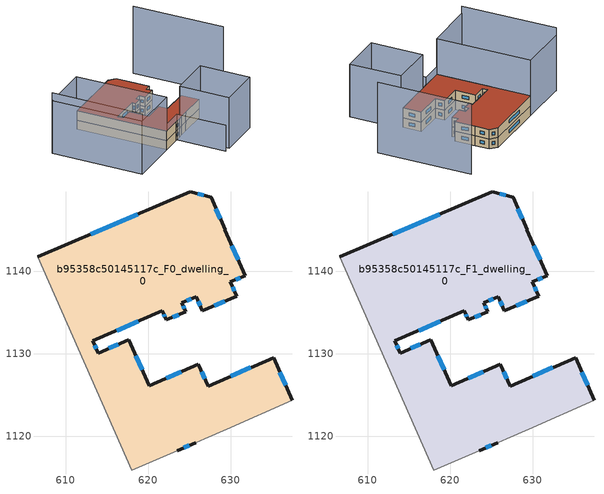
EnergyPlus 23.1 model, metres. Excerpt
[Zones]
b95358c50145117c_F0_dwelling_0
 floor ground (EU_floor_Construction): 629.32,1145.03 629.26,1145 631.75,1139.47 629.97,1138.7 630.71,1136.97 626.57,1135.2 625.83,1136.93 624.07,1136.18 624.53,1135.1 622.18,1134.09 621.72,1135.18 613.26,1131.55 613.92,1130.07 617.64,1131.71 620.1,1126.09 626.08,1128.73 627.25,1126.07 635.2,1129.52 637.43,1124.38 629.53,1120.87 626.86,1119.71 625.74,1119.22 623.52,1118.26 618,1115.86 606.64,1141.74 625.11,1149.64 627.62,1148.94 z0
 wall outside (EU_wall_Construction): 623.52,1118.26 625.74,1119.22 / 637.43,1124.38 635.2,1129.52 627.25,1126.07 626.08,1128.73 620.1,1126.09 617.64,1131.71 613.92,1130.07 613.26,1131.55 621.72,1135.18 622.18,1134.09 624.53,1135.1 624.07,1136.18 625.83,1136.93 626.57,1135.2 630.71,1136.97 629.97,1138.7 631.75,1139.47 629.26,1145 629.32,1145.03 627.62,1148.94 625.11,1149.64 606.64,1141.74 z0:3
 wall adiabatic (EU_wall_Construction): 625.74,1119.22 626.86,1119.71 629.53,1120.87 637.43,1124.38 / 606.64,1141.74 618,1115.86 623.52,1118.26 z0:3
 window (EU_Window_Construction): 624.29,1118.59 624.97,1118.89 / 618.72,1146.91 613.03,1144.47 / 626.75,1149.18 625.98,1149.4 / 628.73,1146.38 628.21,1147.59 / 630.89,1141.38 630.12,1143.09 / 630.58,1138.97 631.13,1139.2 / 630.45,1137.57 630.22,1138.1 / 628,1135.82 629.28,1136.36 / 626.08,1136.33 626.31,1135.8 / 624.68,1136.44 625.22,1136.67 / 624.37,1135.47 624.23,1135.81 / 622.99,1134.44 623.72,1134.75 / 621.88,1134.8 622.02,1134.46 / 616.19,1132.81 618.79,1133.92 / 613.69,1130.59 613.49,1131.04 / 616.35,1131.14 615.21,1130.64 / 619.25,1128.04 618.49,1129.77 / 624.01,1127.81 622.17,1127 / 626.84,1126.99 626.49,1127.81 / 632.45,1128.33 630,1127.26 / 636.65,1126.16 635.97,1127.74 z1.04:1.96
b95358c50145117c_F1_dwelling_0
 floor to b95358c50145117c_F0_dwelling_0 (EU_floor_Construction): 629.32,1145.03 629.26,1145 631.75,1139.47 629.97,1138.7 630.71,1136.97 626.57,1135.2 625.83,1136.93 624.07,1136.18 624.53,1135.1 622.18,1134.09 621.72,1135.18 613.26,1131.55 613.92,1130.07 617.64,1131.71 620.1,1126.09 626.08,1128.73 627.25,1126.07 635.2,1129.52 637.42,1124.38 629.53,1120.87 626.86,1119.71 625.74,1119.22 623.52,1118.26 618,1115.86 606.64,1141.74 625.11,1149.64 627.62,1148.94 z3
 wall outside (EU_wall_Construction): 623.52,1118.26 625.74,1119.22 / 637.43,1124.38 635.2,1129.52 627.25,1126.07 626.08,1128.73 620.1,1126.09 617.64,1131.71 613.92,1130.07 613.26,1131.55 621.72,1135.18 622.18,1134.09 624.53,1135.1 624.07,1136.18 625.83,1136.93 626.57,1135.2 630.71,1136.97 629.97,1138.7 631.75,1139.47 629.26,1145 629.32,1145.03 627.62,1148.94 625.11,1149.64 606.64,1141.74 z3:6
 wall adiabatic (EU_wall_Construction): 625.74,1119.22 626.86,1119.71 629.53,1120.87 637.43,1124.38 / 606.64,1141.74 618,1115.86 623.52,1118.26 z3:6
 window (EU_Window_Construction): 624.29,1118.59 624.97,1118.89 / 618.72,1146.91 613.03,1144.47 / 626.75,1149.18 625.98,1149.4 / 628.73,1146.38 628.21,1147.59 / 630.89,1141.38 630.12,1143.09 / 630.58,1138.97 631.13,1139.2 / 630.45,1137.57 630.22,1138.1 / 628,1135.82 629.28,1136.36 / 626.08,1136.33 626.31,1135.8 / 624.68,1136.44 625.22,1136.67 / 624.37,1135.47 624.23,1135.81 / 622.99,1134.44 623.72,1134.75 / 621.88,1134.8 622.02,1134.46 / 616.19,1132.81 618.79,1133.92 / 613.69,1130.59 613.49,1131.04 / 616.35,1131.14 615.21,1130.64 / 619.25,1128.04 618.49,1129.77 / 624.01,1127.81 622.17,1127 / 626.84,1126.99 626.49,1127.81 / 632.45,1128.33 630,1127.26 / 636.65,1126.16 635.97,1127.74 z4.04:4.96
 roof outside (EU_roof_Construction): 637.43,1124.38 635.2,1129.52 627.25,1126.07 626.08,1128.73 620.1,1126.09 617.64,1131.71 613.92,1130.07 613.26,1131.55 621.72,1135.18 622.18,1134.09 624.53,1135.1 624.07,1136.18 625.83,1136.93 626.57,1135.2 630.71,1136.97 629.97,1138.7 631.75,1139.47 629.26,1145 629.32,1145.03 627.62,1148.94 625.11,1149.64 606.64,1141.74 618,1115.86 623.52,1118.26 625.74,1119.22 626.86,1119.71 629.53,1120.87 z6
shading: 610.63,1112.66 624.1,1118.54 / 624.1,1118.54 630.29,1104.36 z0:8.3; 638.2,1124.72 644.45,1110.5 / 644.45,1110.5 632.17,1105.11 / 632.17,1105.11 625.93,1119.34 / 625.93,1119.34 638.2,1124.72 z0:16.3; 592.23,1135.58 603.62,1109.62 z0:19.4; 606.61,1141.81 618,1115.86 / 618,1115.86 603.5,1109.5 / 603.5,1109.5 592.12,1135.45 / 592.12,1135.45 606.61,1141.81 z0:17; 651.9,1130.76 640.58,1156.55 z0:21.7
[Building]
EU S2 Campaign: North Axis=0; Terrain=City; Solar Distribution=FullExterior
[Site:Location]
Vienna: Latitude=48; Longitude=16.5; Time Zone=1; Elevation=183
[SizingPeriod:WeatherFileDays]
AnnualSizingPeriod: Begin Month=1; Begin Day of Month=1; End Month=12; End Day of Month=31; Day of Week for Start Day=Monday; Use Weather File Daylight Saving Period=No; Use Weather File Rain and Snow Indicators=No
[MATERIAL]
EU_InternalMass_Material: Roughness=MediumRough; Thickness=0.1; Conductivity=1; Density=1800; Specific Heat=900; Thermal Absorptance=0.9; Solar Absorptance=0.7; Visible Absorptance=0.7
[MATERIAL:NOMASS] Roughness=MediumRough; Thermal Absorptance=0.9; Solar Absorptance=0.7; Visible Absorptance=0.7
Name | Thermal Resistance
EU_wall_NoMass | 1.00811
EU_roof_NoMass | 1.05194
EU_floor_NoMass | 1.20973
[WINDOWMATERIAL:SIMPLEGLAZINGSYSTEM]
EU_Window_SimpleGlazing: UFactor=1.90124; Solar Heat Gain Coefficient=0.65; Visible Transmittance=0.65
[CONSTRUCTION]
EU_wall_Construction: EU_wall_NoMass
EU_roof_Construction: EU_roof_NoMass
EU_floor_Construction: EU_floor_NoMass
EU_Window_Construction: EU_Window_SimpleGlazing
EU_InternalMass_Construction: EU_InternalMass_Material
[ZONE] Type=1; Multiplier=1; Ceiling Height=autocalculate; Volume=1411.77; Floor Area=autocalculate; Part of Total Floor Area=Yes
b95358c50145117c_F0_dwelling_0; b95358c50145117c_F1_dwelling_0
[INTERNALMASS] Construction=EU_InternalMass_Construction; Surface Area=470.591
Name | Zone or ZoneList
b95358c50145117c_F0_dwelling_0_EU_InternalMass | b95358c50145117c_F0_dwelling_0
b95358c50145117c_F1_dwelling_0_EU_InternalMass | b95358c50145117c_F1_dwelling_0
[OTHEREQUIPMENT] Fuel Type=Electricity; Design Level Calculation Method=Watts/Area; Power per Zone Floor Area=1; Fraction Latent=0; Fraction Radiant=0; Fraction Lost=0; Carbon Dioxide Generation Rate=0; EndUse Subcategory=EU_Step8_InternalGains
Name | Zone or ZoneList or Space or SpaceList | Schedule
EU_Step8_InternalGain_b95358c50145117c_F0_dwelling_0_f000 | b95358c50145117c_F0_dwelling_0 | EU_Step8_GainSchedule_b95358c50145117c_F0_dwelling_0_f000
EU_Step8_InternalGain_b95358c50145117c_F1_dwelling_0_f000 | b95358c50145117c_F1_dwelling_0 | EU_Step8_GainSchedule_b95358c50145117c_F1_dwelling_0_f000
[ZONEVENTILATION:DESIGNFLOWRATE] Schedule=EU_AlwaysOn; Design Flow Rate Calculation Method=AirChanges/Hour; Air Changes per Hour=0.495976; Ventilation Type=Natural; Fan Pressure Rise=0; Fan Total Efficiency=1; Constant Term Coefficient=1; Temperature Term Coefficient=0; Velocity Term Coefficient=0; Velocity Squared Term Coefficient=0; Minimum Indoor Temperature=-100; Maximum Indoor Temperature=100; Delta Temperature=-100; Minimum Outdoor Temperature=-100; Maximum Outdoor Temperature=100; Maximum Wind Speed=40
Name | Zone or ZoneList or Space or SpaceList
EU_ConstantAir_b95358c50145117c_F0_dwelling_0 | b95358c50145117c_F0_dwelling_0
EU_ConstantAir_b95358c50145117c_F1_dwelling_0 | b95358c50145117c_F1_dwelling_0
[HVACTEMPLATE:THERMOSTAT] Constant Heating Setpoint=20; Constant Cooling Setpoint=50
EU_HeatOnly_b95358c50145117c_F0_dwelling_0; EU_HeatOnly_b95358c50145117c_F1_dwelling_0
[HVACTEMPLATE:ZONE:IDEALLOADSAIRSYSTEM] System Availability Schedule=EU_AlwaysOn; Maximum Heating Supply Air Temperature=50; Minimum Cooling Supply Air Temperature=13; Maximum Heating Supply Air Humidity Ratio=0.0156; Minimum Cooling Supply Air Humidity Ratio=0.0077; Heating Limit=NoLimit; Cooling Limit=NoLimit; Heating Availability Schedule=EU_AlwaysOn; Cooling Availability Schedule=EU_CoolingOff; Dehumidification Control Type=ConstantSensibleHeatRatio; Cooling Sensible Heat Ratio=0.7; Dehumidification Setpoint=60; Humidification Control Type=None; Humidification Setpoint=30; Outdoor Air Method=None; Outdoor Air Flow Rate per Person=0.00944; Outdoor Air Flow Rate per Zone Floor Area=0; Outdoor Air Flow Rate per Zone=0; Demand Controlled Ventilation Type=None; Outdoor Air Economizer Type=NoEconomizer; Heat Recovery Type=None; Sensible Heat Recovery Effectiveness=0.7; Latent Heat Recovery Effectiveness=0.65
Name | Template Thermostat
b95358c50145117c_F0_dwelling_0 | EU_HeatOnly_b95358c50145117c_F0_dwelling_0
b95358c50145117c_F1_dwelling_0 | EU_HeatOnly_b95358c50145117c_F1_dwelling_0
[SIZING:ZONE] Zone Cooling Design Supply Air Temperature Input Method=SupplyAirTemperature; Zone Cooling Design Supply Air Temperature=13; Zone Heating Design Supply Air Temperature Input Method=SupplyAirTemperature; Zone Heating Design Supply Air Temperature=50; Zone Cooling Design Supply Air Humidity Ratio=0.008; Zone Heating Design Supply Air Humidity Ratio=0.008; Cooling Design Air Flow Method=DesignDay; Cooling Design Air Flow Rate=0; Cooling Minimum Air Flow per Zone Floor Area=0.000762; Cooling Minimum Air Flow=0; Cooling Minimum Air Flow Fraction=0.2; Heating Design Air Flow Method=DesignDay; Heating Design Air Flow Rate=0; Heating Maximum Air Flow per Zone Floor Area=0.002032; Heating Maximum Air Flow=0.141576; Heating Maximum Air Flow Fraction=0.3; Account for Dedicated Outdoor Air System=No; Dedicated Outdoor Air System Control Strategy=NeutralSupplyAir; Dedicated Outdoor Air Low Setpoint Temperature for Design=autosize; Dedicated Outdoor Air High Setpoint Temperature for Design=autosize; Zone Load Sizing Method=Sensible Load Only No Latent Load; Zone Latent Cooling Design Supply Air Humidity Ratio Input Method=HumidityRatioDifference; Zone Cooling Design Supply Air Humidity Ratio Difference=0.005; Zone Latent Heating Design Supply Air Humidity Ratio Input Method=HumidityRatioDifference; Zone Humidification Design Supply Air Humidity Ratio Difference=0.005
b95358c50145117c_F0_dwelling_0; b95358c50145117c_F1_dwelling_0
[SCHEDULE:CONSTANT]
Name | Hourly Value
EU_AlwaysOn | 1
EU_CoolingOff | 0
[SCHEDULE:FILE] Column Number=1; Rows to Skip at Top=0; Number of Hours of Data=8760; Column Separator=Comma; Interpolate to Timestep=No; Minutes per Item=60; Adjust Schedule for Daylight Savings=Yes
Name | File
EU_Step8_GainSchedule_b95358c50145117c_F0_dwelling_0_f000 | ../../schedules/b95358c50145117c/b95358c50145117c_F0_dwelling_0_f000_gain.csv
EU_Step8_GainSchedule_b95358c50145117c_F1_dwelling_0_f000 | ../../schedules/b95358c50145117c/b95358c50145117c_F1_dwelling_0_f000_gain.csv
